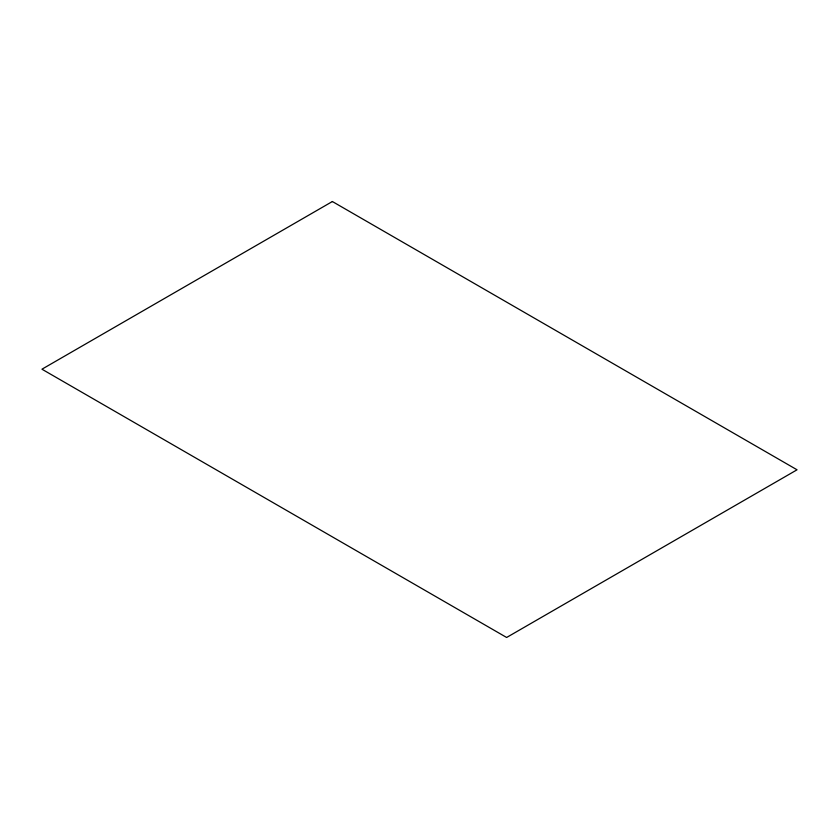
<?xml version="1.0" encoding="UTF-8"?>
<svg xmlns="http://www.w3.org/2000/svg" width="839" height="839" viewBox="0 0 839 839"><rect width="100%" height="100%" fill="white"/><g stroke="black" fill="none" stroke-linecap="round" stroke-linejoin="round"><path stroke-width="1.26" d="M332.37 201.528L41.95 369.202L506.63 637.472L797.05 469.798L332.37 201.528"/></g></svg>
